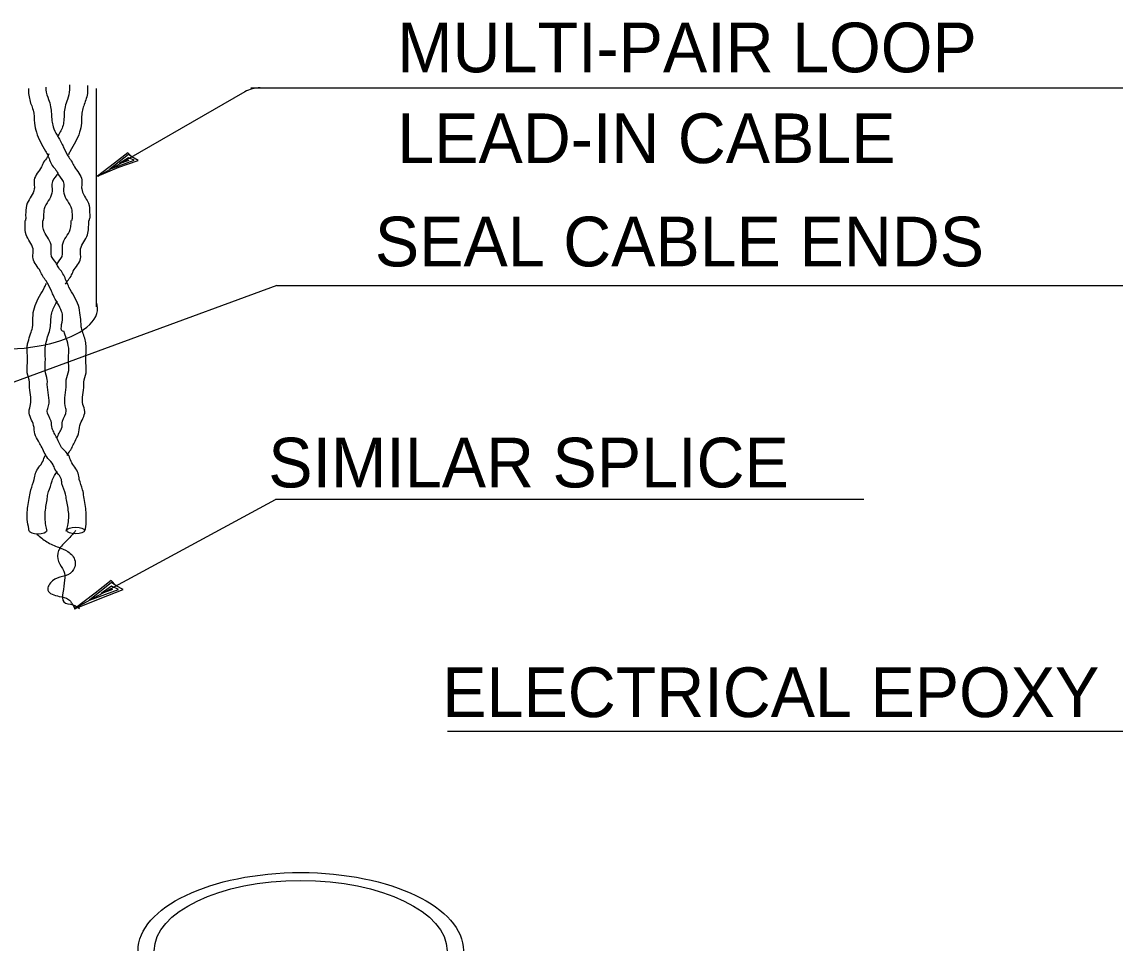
# Model space of a CAD drawing. Extents: x 74609 to 75969, y 51431 to 52244.
# Drawn here: x 75821.69 to 75871.21, y 51958.98 to 52000.7 of the extents above; entities that cross this region are included whole.
import ezdxf

# ---------------------------------------------------------------- set-up
doc = ezdxf.new("R2010")
doc.units = 0
doc.layers.add('Design_EX_Roadway Notes', color=7, linetype='Continuous')
doc.layers.add('Topo_Building', color=7, linetype='Continuous')

msp = doc.modelspace()

# ---------------------------------------------------------------- linework, layer by layer
at = {"layer": 'Design_EX_Roadway Notes'}
for p, q in [((75831.785, 51997.538), (75825.132, 51993.701)), ((75832.058, 51997.716), (75872.793, 51997.716)), ((75833.232, 51988.763), (75819.986, 51983.904)), ((75833.232, 51988.763), (75872.544, 51988.763)), ((75824.084, 51974.148), (75833.178, 51979.076)), ((75859.835, 51979.076), (75833.178, 51979.076)), ((75872.628, 51968.573), (75840.974, 51968.573))]:
    msp.add_line(p, q, dxfattribs=at)
for points in [[(75826.664, 51994.586), (75826.485, 51994.776), (75825.89, 51994.308), (75825.117, 51993.717), (75826.085, 51994.116), (75826.953, 51994.419), (75826.664, 51994.586), (75826.512, 51994.695), (75825.671, 51994.034), (75826.775, 51994.446), (75826.512, 51994.544), (75826.112, 51994.281), (75826.553, 51994.446)], [(75825.96, 51975.17), (75825.726, 51975.405), (75825.008, 51974.825), (75824.07, 51974.121), (75825.242, 51974.591), (75826.28, 51974.991), (75825.96, 51975.17), (75825.755, 51975.308), (75824.759, 51974.522), (75826.071, 51975.005), (75825.755, 51975.143), (75825.284, 51974.811), (75825.809, 51975.018)]]:
    msp.add_lwpolyline(points, dxfattribs=at)
msp.add_arc((75832.476, 51996.338), 1.38, 90, 119.8435, dxfattribs=at)
at = {"layer": 'Topo_Building'}
for p, q in [((75825.063, 51987.795), (75825.063, 51997.689)), ((75821.861, 51991.7), (75821.861, 51991.784)), ((75822.675, 51991.7), (75822.675, 51991.784)), ((75823.959, 51991.7), (75823.959, 51991.784)), ((75824.759, 51991.7), (75824.759, 51991.784))]:
    msp.add_line(p, q, dxfattribs=at)
for centre, major_axis, ratio, start_param, end_param in [((75820.706, 51987.719), (4.413, 0), 0.417391, 3.057084, 6.442925), ((75822.419, 51977.666), (-0.401, 0), 0.37227, 0.002142, 3.088168)]:
    msp.add_ellipse(centre, major_axis=major_axis, ratio=ratio, start_param=start_param, end_param=end_param, dxfattribs=at)
for centre, major_axis, ratio in [((75824.124, 51977.672), (-0.401, 0), 0.37227), ((75834.32, 51958.643), (7.368, 0), 0.48), ((75834.317, 51958.64), (6.631, 0), 0.48)]:
    msp.add_ellipse(centre, major_axis=major_axis, ratio=ratio, dxfattribs=at)
for points in [[(75823.848, 51997.856), (75823.848, 51997.827), (75823.848, 51997.62), (75823.754, 51997.194), (75823.643, 51996.861), (75823.587, 51996.225), (75823.532, 51995.951), (75823.298, 51995.496)], [(75824.663, 51997.814), (75824.663, 51997.524), (75824.511, 51996.959), (75824.427, 51996.71), (75824.387, 51996.117), (75824.306, 51995.702), (75823.878, 51994.847), (75823.794, 51994.682)], [(75821.987, 51997.689), (75821.987, 51997.524), (75822.11, 51996.959), (75822.194, 51996.71), (75822.261, 51996.117), (75822.345, 51995.702), (75822.758, 51994.847), (75822.867, 51994.641), (75823.103, 51994.143), (75823.269, 51993.935), (75823.352, 51993.771), (75823.587, 51993.356), (75823.587, 51993.344), (75823.587, 51992.943), (75823.932, 51992.24), (75823.959, 51992.006), (75823.959, 51991.784)], [(75822.773, 51997.746), (75822.773, 51997.62), (75822.897, 51997.194), (75822.992, 51996.861), (75823.047, 51996.225), (75823.103, 51995.951), (75823.49, 51995.204), (75823.587, 51994.998), (75823.808, 51994.571), (75823.959, 51994.352), (75824.07, 51994.143), (75824.4, 51993.549), (75824.4, 51993.344), (75824.4, 51993.135), (75824.649, 51992.613)], [(75822.911, 51994.722), (75822.84, 51994.571), (75822.675, 51994.352), (75822.578, 51994.143), (75822.248, 51993.549), (75822.248, 51993.344), (75822.248, 51993.135), (75821.931, 51992.486), (75821.861, 51992.06), (75821.861, 51991.784)], [(75823.325, 51993.839), (75823.269, 51993.771), (75823.047, 51993.356), (75823.047, 51993.344), (75823.047, 51992.943), (75822.702, 51992.24), (75822.675, 51992.006), (75822.675, 51991.784)], [(75824.649, 51992.613), (75824.703, 51992.486), (75824.759, 51992.06), (75824.759, 51991.784)], [(75823.599, 51986.678), (75823.587, 51986.678), (75823.532, 51987.314), (75823.49, 51987.587), (75823.103, 51988.334), (75823.008, 51988.556), (75822.786, 51988.968), (75822.635, 51989.19), (75822.524, 51989.409), (75822.194, 51989.99), (75822.194, 51990.21), (75822.194, 51990.417), (75821.877, 51991.064), (75821.834, 51991.494), (75821.834, 51991.7)], [(75824.373, 51987.024), (75824.333, 51987.425), (75824.249, 51987.851), (75823.821, 51988.692), (75823.725, 51988.914), (75823.476, 51989.409), (75823.325, 51989.616), (75823.241, 51989.783), (75823.008, 51990.195), (75823.008, 51990.21), (75823.008, 51990.612), (75822.662, 51991.299), (75822.635, 51991.535), (75822.635, 51991.7)], [(75823.269, 51989.715), (75823.31, 51989.783), (75823.532, 51990.195), (75823.532, 51990.21), (75823.532, 51990.612), (75823.878, 51991.299), (75823.916, 51991.535), (75823.916, 51991.7)], [(75823.67, 51988.83), (75823.754, 51988.968), (75823.916, 51989.19), (75824.016, 51989.409), (75824.346, 51989.99), (75824.346, 51990.21), (75824.346, 51990.417), (75824.663, 51991.064), (75824.703, 51991.37)], [(75824.703, 51991.37), (75824.717, 51991.494), (75824.717, 51991.7)], [(75821.972, 51986.208), (75822.083, 51986.582), (75822.167, 51986.846), (75822.194, 51987.425), (75822.288, 51987.851), (75822.719, 51988.692), (75822.8, 51988.857)], [(75822.84, 51986.348), (75822.84, 51986.361), (75822.938, 51986.678), (75823.008, 51987.314), (75823.062, 51987.587), (75823.298, 51988.058)], [(75823.737, 51981.062), (75823.988, 51981.489), (75824.097, 51981.711), (75824.249, 51982.041), (75824.316, 51982.427), (75824.538, 51983.063), (75824.457, 51983.379), (75824.498, 51984.249), (75824.498, 51984.387), (75824.595, 51984.816), (75824.595, 51985.118), (75824.595, 51985.727), (75824.595, 51986.03), (75824.468, 51986.582), (75824.387, 51986.846), (75824.373, 51987.024)], [(75823.256, 51981.848), (75823.269, 51981.863), (75823.38, 51982.082), (75823.49, 51982.29), (75823.532, 51982.622), (75823.698, 51983.09), (75823.656, 51983.312), (75823.698, 51984.276), (75823.698, 51984.485), (75823.808, 51984.912), (75823.808, 51985.118), (75823.808, 51985.727), (75823.808, 51985.932), (75823.698, 51986.361), (75823.599, 51986.678)], [(75823.698, 51977.639), (75823.767, 51977.901), (75823.808, 51978.234), (75823.808, 51978.44), (75823.71, 51979.061), (75823.67, 51979.31), (75823.505, 51979.778), (75823.476, 51979.973), (75823.187, 51980.441), (75823.103, 51980.648), (75822.867, 51980.937), (75822.567, 51981.489), (75822.44, 51981.711), (75822.278, 51982.041), (75822.221, 51982.427), (75822.015, 51983.063), (75822.083, 51983.379), (75822.029, 51984.249), (75822.029, 51984.387), (75821.931, 51984.816), (75821.931, 51985.118), (75821.931, 51985.727), (75821.931, 51986.03), (75821.972, 51986.208)], [(75824.525, 51977.639), (75824.568, 51977.75), (75824.595, 51978.164), (75824.595, 51978.497), (75824.498, 51979.199), (75824.441, 51979.518), (75824.289, 51979.986), (75824.235, 51980.262), (75823.916, 51980.799), (75823.808, 51981.062), (75823.532, 51981.378), (75823.269, 51981.863), (75823.158, 51982.082), (75823.062, 51982.29), (75823.008, 51982.622), (75822.84, 51983.09), (75822.897, 51983.312), (75822.84, 51984.276), (75822.84, 51984.485), (75822.746, 51984.912), (75822.746, 51985.118), (75822.746, 51985.727), (75822.746, 51985.932), (75822.84, 51986.348)], [(75822.015, 51977.639), (75821.999, 51977.75), (75821.931, 51978.164), (75821.931, 51978.497), (75822.029, 51979.199), (75822.096, 51979.518), (75822.248, 51979.986), (75822.305, 51980.262), (75822.635, 51980.799), (75822.746, 51981.062), (75822.773, 51981.105)], [(75822.84, 51977.639), (75822.773, 51977.901), (75822.746, 51978.234), (75822.746, 51978.44), (75822.827, 51979.061), (75822.867, 51979.31), (75823.02, 51979.778), (75823.076, 51979.973), (75823.298, 51980.345)], [(75822.372, 51977.501), (75822.813, 51977.157), (75823.352, 51976.908), (75823.767, 51976.716), (75824.097, 51976.287), (75823.959, 51975.806), (75823.532, 51975.584), (75823.076, 51975.392), (75822.867, 51974.964), (75823.38, 51974.687), (75823.794, 51974.549), (75824.097, 51974.106)], [(75824.124, 51977.666), (75823.767, 51977.255), (75823.352, 51976.758), (75823.352, 51976.26), (75823.587, 51975.833), (75823.626, 51975.419), (75823.545, 51974.853), (75823.587, 51974.438), (75824, 51974.3), (75824.306, 51974.135)]]:
    msp.add_spline(points, degree=3, dxfattribs=at)

# ---------------------------------------------------------------- texts
at = {"layer": 'Design_EX_Roadway Notes'}
for s, p in [('MULTI-PAIR LOOP', (75838.691, 51998.418)), ('LEAD-IN CABLE', (75838.691, 51994.305)), ('SEAL CABLE ENDS', (75837.677, 51989.63)), ('SIMILAR SPLICE', (75832.849, 51979.62)), ('ELECTRICAL EPOXY', (75840.728, 51969.219))]:
    msp.add_text(s, height=2.25032, dxfattribs=at).set_placement(p)

doc.saveas('drawing.dxf')
